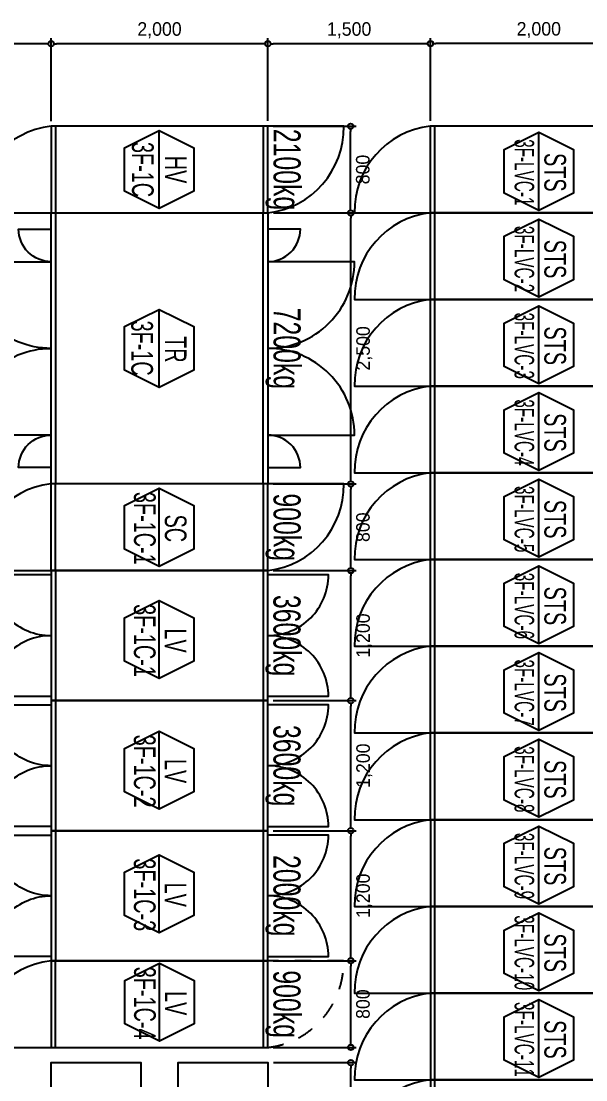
# Model space of a CAD drawing. Header units: millimetres. Extents: x 89978 to 501025, y -351975 to 837171.
# Drawn here: x 290872 to 296083, y 408050 to 417817 of the extents above; entities that cross this region are included whole.
import ezdxf
from ezdxf.enums import TextEntityAlignment as Align

# ---------------------------------------------------------------- set-up
doc = ezdxf.new("R2010")
doc.units = ezdxf.units.MM
doc.header["$LTSCALE"] = 150
doc.linetypes.add('D1', pattern=[3, 1, -1, 1])
doc.layers.get('Defpoints').update_dxf_attribs({"color": 150})
for name, color, linetype in [('------00 Switch Gear', 3, 'Continuous'), ('------00 Switch Gear_Number', 1, 'Continuous'), ('-----36 Dimension', 1, 'Continuous'), ('20251030_전기하중검토', 241, 'Continuous')]:
    doc.layers.add(name, color=color, linetype=linetype)
doc.styles.add('ELEC', font='')
doc.styles.get('ELEC').set_extended_font_data('Dotum')
doc.dimstyles.new('ELEC', dxfattribs={"dimscale": 100, "dimtxt": 2, "dimasz": 1, "dimexe": 2, "dimexo": 1, "dimgap": 1, "dimtad": 1, "dimdec": 0, "dimrnd": 0.25, "dimzin": 9, "dimdsep": 32, "dimlunit": 6, "dimtxsty": 'ELEC', "dimblk": 'Z_DOT', "dimcen": 3, "dimclrd": 7, "dimclre": 7, "dimclrt": 3, "dimadec": 0, "dimazin": 0, "dimtfac": 1, "dimtdec": 0, "dimtix": 1, "dimtmove": 2, "dimatfit": 1, "dimfxl": 1, "dimarcsym": 0})

# ---------------------------------------------------------------- blocks, each defined once
blk = doc.blocks.new('_DOTBLANK')
at = {"color": 0, "linetype": 'ByBlock'}
blk.add_line((-0.5, 0), (-1, 0), dxfattribs=at)
blk.add_circle((0, 0), 0.5, dxfattribs=at)
blk = doc.blocks.new('*D325')
at = {"layer": '-----36 Dimension', "color": 0, "lineweight": -2, "transparency": 16777216}
for p, q in [((289649, 416898.4), (289649, 417659)), ((291149, 416898.4), (291149, 417659)), ((291099, 417609), (289699, 417609))]:
    blk.add_line(p, q, dxfattribs=at)
at = {"layer": 'Defpoints', "color": 0, "transparency": 16777216}
for p in [(289649, 417609), (289649, 416848.4), (291149, 416848.4)]:
    blk.add_point(p, dxfattribs=at)
at = {"layer": '-----36 Dimension', "color": 0, "lineweight": -2, "transparency": 16777216, "xscale": 50, "yscale": 50, "zscale": 50, "rotation": 180}
blk.add_blockref('_DOTBLANK', (289649, 417609), dxfattribs=at)
at = {"layer": '-----36 Dimension', "color": 0, "lineweight": -2, "transparency": 16777216, "xscale": 50, "yscale": 50, "zscale": 50}
blk.add_blockref('_DOTBLANK', (291149, 417609), dxfattribs=at)
at = {"layer": '-----36 Dimension', "color": 0, "transparency": 16777216, "insert": (290399, 417733.6), "char_height": 125, "attachment_point": 5, "style": 'ELEC'}
blk.add_mtext('1,500', dxfattribs=at)
blk = doc.blocks.new('Z_DOT')
for p, q in [((0, -2), (0, 2)), ((-2, 0), (2, 0))]:
    blk.add_line(p, q)
for radius in [2.5, 1.25]:
    blk.add_circle((0, 0), radius)
blk = doc.blocks.new('*D331')
at = {"layer": '-----36 Dimension', "color": 0, "lineweight": -2, "transparency": 16777216}
for p, q in [((291149, 416895.2), (291149, 417659)), ((293149, 416898.4), (293149, 417659)), ((293099, 417609), (291199, 417609))]:
    blk.add_line(p, q, dxfattribs=at)
at = {"layer": 'Defpoints', "color": 0, "transparency": 16777216}
for p in [(291149, 417609), (291149, 416845.2), (293149, 416848.4)]:
    blk.add_point(p, dxfattribs=at)
at = {"layer": '-----36 Dimension', "color": 0, "lineweight": -2, "transparency": 16777216, "xscale": 50, "yscale": 50, "zscale": 50, "rotation": 180}
blk.add_blockref('_DOTBLANK', (291149, 417609), dxfattribs=at)
at = {"layer": '-----36 Dimension', "color": 0, "lineweight": -2, "transparency": 16777216, "xscale": 50, "yscale": 50, "zscale": 50}
blk.add_blockref('_DOTBLANK', (293149, 417609), dxfattribs=at)
at = {"layer": '-----36 Dimension', "color": 0, "transparency": 16777216, "insert": (292149, 417733.6), "char_height": 125, "attachment_point": 5, "style": 'ELEC'}
blk.add_mtext('2,000', dxfattribs=at)
blk = doc.blocks.new('*D334')
at = {"layer": '-----36 Dimension', "color": 0, "lineweight": -2, "transparency": 16777216}
for p, q in [((293149, 416898.4), (293149, 417659)), ((294649, 416898.4), (294649, 417659)), ((294599, 417609), (293199, 417609))]:
    blk.add_line(p, q, dxfattribs=at)
at = {"layer": 'Defpoints', "color": 0, "transparency": 16777216}
for p in [(293149, 417609), (293149, 416848.4), (294649, 416848.4)]:
    blk.add_point(p, dxfattribs=at)
at = {"layer": '-----36 Dimension', "color": 0, "lineweight": -2, "transparency": 16777216, "xscale": 50, "yscale": 50, "zscale": 50, "rotation": 180}
blk.add_blockref('_DOTBLANK', (293149, 417609), dxfattribs=at)
at = {"layer": '-----36 Dimension', "color": 0, "lineweight": -2, "transparency": 16777216, "xscale": 50, "yscale": 50, "zscale": 50}
blk.add_blockref('_DOTBLANK', (294649, 417609), dxfattribs=at)
at = {"layer": '-----36 Dimension', "color": 0, "transparency": 16777216, "insert": (293899, 417733.6), "char_height": 125, "attachment_point": 5, "style": 'ELEC'}
blk.add_mtext('1,500', dxfattribs=at)
blk = doc.blocks.new('*D335')
at = {"layer": '-----36 Dimension', "color": 0, "lineweight": -2, "transparency": 16777216}
for p, q in [((294649, 416896.8), (294649, 417660.6)), ((296649, 416900), (296649, 417660.6)), ((296599, 417610.6), (294699, 417610.6))]:
    blk.add_line(p, q, dxfattribs=at)
at = {"layer": 'Defpoints', "color": 0, "transparency": 16777216}
for p in [(294649, 417610.6), (294649, 416846.8), (296649, 416850)]:
    blk.add_point(p, dxfattribs=at)
at = {"layer": '-----36 Dimension', "color": 0, "lineweight": -2, "transparency": 16777216, "xscale": 50, "yscale": 50, "zscale": 50, "rotation": 180}
blk.add_blockref('_DOTBLANK', (294649, 417610.6), dxfattribs=at)
at = {"layer": '-----36 Dimension', "color": 0, "lineweight": -2, "transparency": 16777216, "xscale": 50, "yscale": 50, "zscale": 50}
blk.add_blockref('_DOTBLANK', (296649, 417610.6), dxfattribs=at)
at = {"layer": '-----36 Dimension', "color": 0, "transparency": 16777216, "insert": (295649, 417735.2), "char_height": 125, "attachment_point": 5, "style": 'ELEC'}
blk.add_mtext('2,000', dxfattribs=at)
blk = doc.blocks.new('STS-R')
blk.add_lwpolyline([(886993.7, -128588), (888613.7, -128588), (888613.7, -129418), (886993.7, -129418), (886993.7, -128588)])
blk = doc.blocks.new('*D278')
at = {"layer": '-----36 Dimension', "color": 0, "lineweight": -2, "transparency": 16777216}
for p, q in [((293199, 416848.4), (293962.7, 416848.4)), ((293912.7, 416098.4), (293912.7, 416798.4)), ((293202.2, 416048.4), (293962.7, 416048.4))]:
    blk.add_line(p, q, dxfattribs=at)
at = {"layer": 'Defpoints', "color": 0, "transparency": 16777216}
for p in [(293149, 416848.4, 0), (293912.7, 416848.4), (293152.2, 416048.4, 0)]:
    blk.add_point(p, dxfattribs=at)
at = {"layer": '-----36 Dimension', "color": 0, "lineweight": -2, "transparency": 16777216, "xscale": 50, "yscale": 50, "zscale": 50}
for p, rotation in [((293912.7, 416848.4), 90), ((293912.7, 416048.4), 270)]:
    blk.add_blockref('_DOTBLANK', p, dxfattribs=dict(at, rotation=rotation))
at = {"layer": '-----36 Dimension', "color": 0, "transparency": 16777216, "insert": (294025.3, 416448.4), "char_height": 125, "attachment_point": 5, "rotation": 90, "style": 'ELEC'}
blk.add_mtext('800', dxfattribs=at)
blk = doc.blocks.new('*D279')
at = {"layer": '-----36 Dimension', "color": 0, "lineweight": -2, "transparency": 16777216}
for p, q in [((293200.6, 416048.4), (293964.3, 416048.4)), ((293914.3, 413598.4), (293914.3, 415998.4)), ((293199, 413548.4), (293964.3, 413548.4))]:
    blk.add_line(p, q, dxfattribs=at)
at = {"layer": 'Defpoints', "color": 0, "transparency": 16777216}
for p in [(293150.6, 416048.4, 0), (293914.3, 416048.4), (293149, 413548.4, 0)]:
    blk.add_point(p, dxfattribs=at)
at = {"layer": '-----36 Dimension', "color": 0, "lineweight": -2, "transparency": 16777216, "xscale": 50, "yscale": 50, "zscale": 50}
for p, rotation in [((293914.3, 416048.4), 90), ((293914.3, 413548.4), 270)]:
    blk.add_blockref('_DOTBLANK', p, dxfattribs=dict(at, rotation=rotation))
at = {"layer": '-----36 Dimension', "color": 0, "transparency": 16777216, "insert": (294039, 414798.4), "char_height": 125, "attachment_point": 5, "rotation": 90, "style": 'ELEC'}
blk.add_mtext('2,500', dxfattribs=at)
blk = doc.blocks.new('*D280')
at = {"layer": '-----36 Dimension', "color": 0, "lineweight": -2, "transparency": 16777216}
for p, q in [((293200.6, 413548.4), (293964.3, 413548.4)), ((293914.3, 412798.4), (293914.3, 413498.4)), ((293198, 412748.4), (293964.3, 412748.4))]:
    blk.add_line(p, q, dxfattribs=at)
at = {"layer": 'Defpoints', "color": 0, "transparency": 16777216}
for p in [(293150.6, 413548.4, 0), (293914.3, 413548.4), (293148, 412748.4, 0)]:
    blk.add_point(p, dxfattribs=at)
at = {"layer": '-----36 Dimension', "color": 0, "lineweight": -2, "transparency": 16777216, "xscale": 50, "yscale": 50, "zscale": 50}
for p, rotation in [((293914.3, 413548.4), 90), ((293914.3, 412748.4), 270)]:
    blk.add_blockref('_DOTBLANK', p, dxfattribs=dict(at, rotation=rotation))
at = {"layer": '-----36 Dimension', "color": 0, "transparency": 16777216, "insert": (294026.9, 413148.4), "char_height": 125, "attachment_point": 5, "rotation": 90, "style": 'ELEC'}
blk.add_mtext('800', dxfattribs=at)
blk = doc.blocks.new('*D281')
at = {"layer": '-----36 Dimension', "color": 0, "lineweight": -2, "transparency": 16777216}
for p, q in [((293200.6, 412748.4), (293964.3, 412748.4)), ((293914.3, 411598.4), (293914.3, 412698.4)), ((293198, 411548.4), (293964.3, 411548.4))]:
    blk.add_line(p, q, dxfattribs=at)
at = {"layer": 'Defpoints', "color": 0, "transparency": 16777216}
for p in [(293150.6, 412748.4, 0), (293914.3, 412748.4), (293148, 411548.4, 0)]:
    blk.add_point(p, dxfattribs=at)
at = {"layer": '-----36 Dimension', "color": 0, "lineweight": -2, "transparency": 16777216, "xscale": 50, "yscale": 50, "zscale": 50}
for p, rotation in [((293914.3, 412748.4), 90), ((293914.3, 411548.4), 270)]:
    blk.add_blockref('_DOTBLANK', p, dxfattribs=dict(at, rotation=rotation))
at = {"layer": '-----36 Dimension', "color": 0, "transparency": 16777216, "insert": (294039, 412148.4), "char_height": 125, "attachment_point": 5, "rotation": 90, "style": 'ELEC'}
blk.add_mtext('1,200', dxfattribs=at)
blk = doc.blocks.new('*D282')
at = {"layer": '-----36 Dimension', "color": 0, "lineweight": -2, "transparency": 16777216}
for p, q in [((293200.6, 411548.4), (293964.3, 411548.4)), ((293914.3, 410398.4), (293914.3, 411498.4)), ((293198, 410348.4), (293964.3, 410348.4))]:
    blk.add_line(p, q, dxfattribs=at)
at = {"layer": 'Defpoints', "color": 0, "transparency": 16777216}
for p in [(293150.6, 411548.4, 0), (293914.3, 411548.4), (293148, 410348.4, 0)]:
    blk.add_point(p, dxfattribs=at)
at = {"layer": '-----36 Dimension', "color": 0, "lineweight": -2, "transparency": 16777216, "xscale": 50, "yscale": 50, "zscale": 50}
for p, rotation in [((293914.3, 411548.4), 90), ((293914.3, 410348.4), 270)]:
    blk.add_blockref('_DOTBLANK', p, dxfattribs=dict(at, rotation=rotation))
at = {"layer": '-----36 Dimension', "color": 0, "transparency": 16777216, "insert": (294039, 410948.4), "char_height": 125, "attachment_point": 5, "rotation": 90, "style": 'ELEC'}
blk.add_mtext('1,200', dxfattribs=at)
blk = doc.blocks.new('*D283')
at = {"layer": '-----36 Dimension', "color": 0, "lineweight": -2, "transparency": 16777216}
for p, q in [((293200.6, 410348.4), (293964.3, 410348.4)), ((293914.3, 409198.4), (293914.3, 410298.4)), ((293198, 409148.4), (293964.3, 409148.4))]:
    blk.add_line(p, q, dxfattribs=at)
at = {"layer": 'Defpoints', "color": 0, "transparency": 16777216}
for p in [(293150.6, 410348.4, 0), (293914.3, 410348.4), (293148, 409148.4, 0)]:
    blk.add_point(p, dxfattribs=at)
at = {"layer": '-----36 Dimension', "color": 0, "lineweight": -2, "transparency": 16777216, "xscale": 50, "yscale": 50, "zscale": 50}
for p, rotation in [((293914.3, 410348.4), 90), ((293914.3, 409148.4), 270)]:
    blk.add_blockref('_DOTBLANK', p, dxfattribs=dict(at, rotation=rotation))
at = {"layer": '-----36 Dimension', "color": 0, "transparency": 16777216, "insert": (294039, 409748.4), "char_height": 125, "attachment_point": 5, "rotation": 90, "style": 'ELEC'}
blk.add_mtext('1,200', dxfattribs=at)
blk = doc.blocks.new('*D284')
at = {"layer": '-----36 Dimension', "color": 0, "lineweight": -2, "transparency": 16777216}
for p, q in [((293200.6, 409148.4), (293964.3, 409148.4)), ((293914.3, 408398.4), (293914.3, 409098.4)), ((293198, 408348.4), (293964.3, 408348.4))]:
    blk.add_line(p, q, dxfattribs=at)
at = {"layer": 'Defpoints', "color": 0, "transparency": 16777216}
for p in [(293150.6, 409148.4, 0), (293914.3, 409148.4), (293148, 408348.4, 0)]:
    blk.add_point(p, dxfattribs=at)
at = {"layer": '-----36 Dimension', "color": 0, "lineweight": -2, "transparency": 16777216, "xscale": 50, "yscale": 50, "zscale": 50}
for p, rotation in [((293914.3, 409148.4), 90), ((293914.3, 408348.4), 270)]:
    blk.add_blockref('_DOTBLANK', p, dxfattribs=dict(at, rotation=rotation))
at = {"layer": '-----36 Dimension', "color": 0, "transparency": 16777216, "insert": (294026.9, 408748.4), "char_height": 125, "attachment_point": 5, "rotation": 90, "style": 'ELEC'}
blk.add_mtext('800', dxfattribs=at)
blk = doc.blocks.new('*D285')
at = {"layer": '-----36 Dimension', "color": 0, "lineweight": -2, "transparency": 16777216}
for p, q in [((293200, 408208.4), (293964.3, 408208.4)), ((293914.3, 406638.4), (293914.3, 408158.4)), ((293198, 406588.4), (293964.3, 406588.4))]:
    blk.add_line(p, q, dxfattribs=at)
at = {"layer": 'Defpoints', "color": 0, "transparency": 16777216}
for p in [(293150, 408208.4, 0), (293914.3, 408208.4), (293148, 406588.4, 0)]:
    blk.add_point(p, dxfattribs=at)
at = {"layer": '-----36 Dimension', "color": 0, "lineweight": -2, "transparency": 16777216, "xscale": 50, "yscale": 50, "zscale": 50}
for p, rotation in [((293914.3, 408208.4), 90), ((293914.3, 406588.4), 270)]:
    blk.add_blockref('_DOTBLANK', p, dxfattribs=dict(at, rotation=rotation))
at = {"layer": '-----36 Dimension', "color": 0, "transparency": 16777216, "insert": (294039, 407398.4), "char_height": 125, "attachment_point": 5, "rotation": 90, "style": 'ELEC'}
blk.add_mtext('1,620', dxfattribs=at)

msp = doc.modelspace()

# ---------------------------------------------------------------- linework, layer by layer
at = {"layer": '------00 Switch Gear'}
for p, q in [((291191, 416048.4, 0), (291191, 416848.4, 0)), ((293109, 416048.4, 0), (293109, 416848.4, 0)), ((294690, 416050, 0), (294690, 416850, 0)), ((291191, 413548.4, 0), (291191, 416048.4, 0)), ((293105, 413548.4, 0), (293105, 416048.4, 0)), ((294690, 415250, 0), (294690, 416050, 0)), ((294690, 414450, 0), (294690, 415250, 0)), ((294690, 413650, 0), (294690, 414450, 0)), ((294690, 412850, 0), (294690, 413650, 0)), ((291189, 412748.4, 0), (291189, 413548.4, 0)), ((293109, 412748.4, 0), (293109, 413548.4, 0)), ((294690, 412050, 0), (294690, 412850, 0)), ((291188, 412748.4, 0), (291188, 411548.4, 0)), ((293106, 412748.4, 0), (293106, 411548.4, 0)), ((294690, 411250, 0), (294690, 412050, 0)), ((291188, 411548.4, 0), (291188, 410348.4, 0)), ((293106, 411548.4, 0), (293106, 410348.4, 0)), ((294690, 410450, 0), (294690, 411250, 0)), ((294690.1, 409650, 0), (294690.1, 410450, 0)), ((291188, 410348.4, 0), (291188, 409148.4, 0)), ((293106, 410348.4, 0), (293106, 409148.4, 0)), ((294690.1, 408850, 0), (294690.1, 409650, 0)), ((291190, 408348.4, 0), (291190, 409148.4, 0)), ((293108, 408348.4, 0), (293108, 409148.4, 0)), ((294690.1, 408050, 0), (294690.1, 408850, 0)), ((294690.1, 407250, 0), (294690.1, 408050, 0))]:
    msp.add_line(p, q, dxfattribs=at)
at = {"layer": '------00 Switch Gear', "elevation": 0}
for points in [[(291149, 416848.4, 0.385743), (290449, 416048.4), (291149, 416048.4)], [(293149, 416048.4, 0.385743), (293849, 416848.4), (293149, 416848.4)], [(294648, 416850, 0.385743), (293948, 416050), (294648, 416050)], [(294648, 416050, 0.385743), (293948, 415250), (294648, 415250)], [(291149, 413698.4), (290849, 413698.4, -0.414214), (291149, 413998.4), (290349, 413998.4, -0.414214), (291149, 414798.4, -0.414214), (290349, 415598.4), (291149, 415598.4, -0.414214), (290849, 415898.4), (291149, 415898.4)], [(293149, 413698.4), (293449, 413698.4, 0.414214), (293149, 413998.4), (293949, 413998.4, 0.414214), (293149, 414798.4, 0.414214), (293949, 415598.4), (293149, 415598.4, 0.414214), (293449, 415898.4), (293149, 415898.4)], [(294648, 415250, 0.385743), (293948, 414450), (294648, 414450)], [(294648, 414450, 0.385743), (293948, 413650), (294648, 413650)], [(294648, 413650, 0.385743), (293948, 412850), (294648, 412850)], [(291147, 413548.4, 0.385743), (290447, 412748.4), (291147, 412748.4)], [(293149, 412748.4, 0.385743), (293849, 413548.4), (293149, 413548.4)], [(294648, 412850, 0.385743), (293948, 412050), (294648, 412050)], [(291148, 412708.4), (290588, 412708.4), (290588, 412708.4, 0.414214), (291148, 412148.4, 0.414214), (290588, 411588.4), (291148, 411588.4)], [(293148, 411588.4), (293708, 411588.4, 0.414214), (293148, 412148.4, 0.414214), (293708, 412708.4), (293148, 412708.4)], [(294648, 412050, 0.385743), (293948, 411250), (294648, 411250)], [(291148, 410388.4), (290588, 410388.4, -0.414214), (291148, 410948.4, -0.414214), (290588, 411508.4), (290588, 411508.4), (291148, 411508.4)], [(293148, 410388.4), (293708, 410388.4, 0.414214), (293148, 410948.4, 0.414214), (293708, 411508.4), (293148, 411508.4)], [(294648, 411250, 0.385743), (293948, 410450), (294648, 410450)], [(294648.1, 410450, 0.385743), (293948.1, 409650), (294648.1, 409650)], [(291148, 409188.4), (290588, 409188.4, -0.414214), (291148, 409748.4, -0.414214), (290588, 410308.4), (290588, 410308.4), (291148, 410308.4)], [(293148, 409188.4), (293708, 409188.4, 0.414214), (293148, 409748.4, 0.414214), (293708, 410308.4), (293148, 410308.4)], [(294648.1, 409650, 0.385743), (293948.1, 408850), (294648.1, 408850)], [(291148, 409148.4, 0.385743), (290448, 408348.4), (291148, 408348.4)], [(294648.1, 408850, 0.385743), (293948.1, 408050), (294648.1, 408050)], [(294648.1, 408050, 0.385743), (293948.1, 407250), (294689.1, 407250)]]:
    msp.add_lwpolyline(points, format="xyb", dxfattribs=at)
for points in [[(293149, 416048.4), (293149, 416848.4), (291149, 416848.4), (291149, 416048.4)], [(296650, 416050), (296650, 416850), (294648, 416850), (294648, 416050)], [(291149, 413548.4), (291149, 416048.4), (293149, 416048.4), (293149, 413548.4)], [(296650, 415250), (296650, 416050), (294648, 416050), (294648, 415250)], [(296650, 414450), (296650, 415250), (294648, 415250), (294648, 414450)], [(296650, 413650), (296650, 414450), (294648, 414450), (294648, 413650)], [(296650, 412850), (296650, 413650), (294648, 413650), (294648, 412850)], [(293149, 412748.4), (293149, 413548.4), (291147, 413548.4), (291147, 412748.4)], [(296650, 412050), (296650, 412850), (294648, 412850), (294648, 412050)], [(291148, 412748.4), (291148, 411548.4), (293148, 411548.4), (293148, 412748.4)], [(296650, 411250), (296650, 412050), (294648, 412050), (294648, 411250)], [(291148, 411548.4), (291148, 410348.4), (293148, 410348.4), (293148, 411548.4)], [(296650, 410450), (296650, 411250), (294648, 411250), (294648, 410450)], [(296650.1, 409650), (296650.1, 410450), (294648.1, 410450), (294648.1, 409650)], [(291148, 410348.4), (291148, 409148.4), (293148, 409148.4), (293148, 410348.4)], [(296650.1, 408850), (296650.1, 409650), (294648.1, 409650), (294648.1, 408850)], [(293148, 408348.4), (293148, 409148.4), (291148, 409148.4), (291148, 408348.4)], [(296650.1, 408050), (296650.1, 408850), (294648.1, 408850), (294648.1, 408050)], [(296650.1, 407250), (296650.1, 408050), (294648.1, 408050), (294648.1, 407250)]]:
    msp.add_lwpolyline(points, close=True, dxfattribs=at)
at = {"layer": '------00 Switch Gear', "linetype": 'D1', "elevation": 0}
msp.add_lwpolyline([(293148, 408348.4, 0.385743), (293848, 409148.4), (293148, 409148.4)], format="xyb", dxfattribs=at)
at = {"layer": '------00 Switch Gear_Number', "elevation": 0}
for points in [[(292147, 416088.4), (292147, 416808.4), (292467, 416648.8), (292467, 416248.1), (292147, 416088.4), (291827, 416248.1), (291827, 416648.8), (292147, 416808.4)], [(295649, 416071.8), (295649, 416791.8), (295969, 416632.2), (295969, 416231.5), (295649, 416071.8), (295329, 416231.5), (295329, 416632.2), (295649, 416791.8)], [(295649, 415271.8), (295649, 415991.8), (295969, 415832.2), (295969, 415431.5), (295649, 415271.8), (295329, 415431.5), (295329, 415832.2), (295649, 415991.8)], [(292147, 414438.4), (292147, 415158.4), (292467, 414998.8), (292467, 414598.1), (292147, 414438.4), (291827, 414598.1), (291827, 414998.8), (292147, 415158.4)], [(295649, 414471.8), (295649, 415191.8), (295969, 415032.2), (295969, 414631.5), (295649, 414471.8), (295329, 414631.5), (295329, 415032.2), (295649, 415191.8)], [(295649, 413671.8), (295649, 414391.8), (295969, 414232.2), (295969, 413831.5), (295649, 413671.8), (295329, 413831.5), (295329, 414232.2), (295649, 414391.8)], [(295649, 412871.8), (295649, 413591.8), (295969, 413432.2), (295969, 413031.5), (295649, 412871.8), (295329, 413031.5), (295329, 413432.2), (295649, 413591.8)], [(292147, 412787.3), (292147, 413507.3), (292467, 413347.6), (292467, 412946.9), (292147, 412787.3), (291827, 412946.9), (291827, 413347.6), (292147, 413507.3)], [(295649, 412071.8), (295649, 412791.8), (295969, 412632.2), (295969, 412231.5), (295649, 412071.8), (295329, 412231.5), (295329, 412632.2), (295649, 412791.8)], [(292146, 411752.2), (292146, 412472.2), (292466, 412312.6), (292466, 411911.9), (292146, 411752.2), (291826, 411911.9), (291826, 412312.6), (292146, 412472.2)], [(295649, 411271.8), (295649, 411991.8), (295969, 411832.2), (295969, 411431.5), (295649, 411271.8), (295329, 411431.5), (295329, 411832.2), (295649, 411991.8)], [(292146, 410547.5), (292146, 411267.5), (292466, 411107.9), (292466, 410707.2), (292146, 410547.5), (291826, 410707.2), (291826, 411107.9), (292146, 411267.5)], [(295649, 410471.8), (295649, 411191.8), (295969, 411032.2), (295969, 410631.5), (295649, 410471.8), (295329, 410631.5), (295329, 411032.2), (295649, 411191.8)], [(295649.1, 409671.8), (295649.1, 410391.8), (295969.1, 410232.2), (295969.1, 409831.5), (295649.1, 409671.8), (295329.1, 409831.5), (295329.1, 410232.2), (295649.1, 410391.8)], [(292146, 409406.5), (292146, 410126.5), (292466, 409966.9), (292466, 409566.2), (292146, 409406.5), (291826, 409566.2), (291826, 409966.9), (292146, 410126.5)], [(295649.1, 408871.8), (295649.1, 409591.8), (295969.1, 409432.2), (295969.1, 409031.5), (295649.1, 408871.8), (295329.1, 409031.5), (295329.1, 409432.2), (295649.1, 409591.8)], [(292148, 408406.5), (292148, 409126.5), (292468, 408966.9), (292468, 408566.2), (292148, 408406.5), (291828, 408566.2), (291828, 408966.9), (292148, 409126.5)], [(295649.1, 408071.8), (295649.1, 408791.8), (295969.1, 408632.2), (295969.1, 408231.5), (295649.1, 408071.8), (295329.1, 408231.5), (295329.1, 408632.2), (295649.1, 408791.8)]]:
    msp.add_lwpolyline(points, dxfattribs=at)

# ---------------------------------------------------------------- block references
at = {"layer": '------00 Switch Gear', "rotation": 90.00000000000001}
for p in [(162560, -480405.3, 0), (163732, -480405.3, 0)]:
    msp.add_blockref('STS-R', p, dxfattribs=at)

# ---------------------------------------------------------------- texts
at = {"layer": '------00 Switch Gear_Number', "color": 0, "style": 'ELEC'}
for s, height, width, p in [('3F-1C', 200, 0.7, (291995.3, 416448.4, 0)), ('3F-LVC-1', 180, 0.6, (295515.6, 416422.6, 0)), ('STS', 200, 0.7, (295800.2, 416422.6, 0)), ('HV', 200, 0.7, (292298.2, 416448.4, 0)), ('3F-LVC-2', 180, 0.6, (295515.6, 415622.6, 0)), ('STS', 200, 0.7, (295800.2, 415622.6, 0)), ('3F-LVC-3', 180, 0.6, (295515.6, 414822.6, 0)), ('3F-1C', 200, 0.7, (291988.7, 414800.9, 0)), ('STS', 200, 0.7, (295800.2, 414822.6, 0)), ('TR', 200, 0.7, (292298.2, 414789.2, 0)), ('3F-LVC-4', 180, 0.6, (295515.6, 414022.6, 0)), ('STS', 200, 0.7, (295800.2, 414022.6, 0)), ('3F-1C-1', 200, 0.7, (292013.6, 413138, 0)), ('3F-LVC-5', 180, 0.6, (295515.6, 413222.6, 0)), ('STS', 200, 0.7, (295800.2, 413222.6, 0)), ('SC', 200, 0.7, (292298.2, 413138, 0)), ('3F-LVC-6', 180, 0.6, (295515.6, 412422.6, 0)), ('STS', 200, 0.7, (295800.2, 412422.6, 0)), ('3F-1C-1', 200, 0.7, (292012.6, 412103, 0)), ('LV', 200, 0.7, (292297.2, 412103, 0)), ('3F-LVC-7', 180, 0.6, (295515.6, 411622.6, 0)), ('STS', 200, 0.7, (295800.2, 411622.6, 0)), ('3F-1C-2', 200, 0.7, (292012.6, 410898.3, 0)), ('3F-LVC-8', 180, 0.6, (295515.6, 410822.6, 0)), ('LV', 200, 0.7, (292297.2, 410898.3, 0)), ('STS', 200, 0.7, (295800.2, 410822.6, 0)), ('3F-LVC-9', 180, 0.6, (295515.7, 410022.6, 0)), ('STS', 200, 0.7, (295800.3, 410022.6, 0)), ('3F-1C-3', 200, 0.7, (292012.6, 409757.3, 0)), ('LV', 200, 0.7, (292297.2, 409757.3, 0)), ('3F-LVC-10', 180, 0.6, (295515.7, 409222.6, 0)), ('STS', 200, 0.7, (295800.3, 409222.6, 0)), ('3F-1C-4', 200, 0.7, (292014.6, 408757.3, 0)), ('LV', 200, 0.7, (292299.2, 408757.3, 0)), ('3F-LVC-11', 180, 0.6, (295515.7, 408422.6, 0)), ('STS', 200, 0.7, (295800.3, 408422.6, 0))]:
    msp.add_text(s, height=height, rotation=270, dxfattribs=dict(at, width=width)).set_placement(p, align=Align.MIDDLE_CENTER)
at = {"layer": '20251030_전기하중검토', "style": 'ELEC', "width": 0.7}
for s, p in [('2100kg', (293295, 416448.7, 0)), ('7200kg', (293295, 414798.4, 0)), ('900kg', (293295, 413148.4, 0)), ('3600kg', (293294, 412148.4, 0)), ('3600kg', (293294, 410948.4, 0)), ('2000kg', (293294, 409748.4, 0)), ('900kg', (293294, 408748.4, 0))]:
    msp.add_text(s, height=250, rotation=270, dxfattribs=at).set_placement(p, align=Align.MIDDLE)

# ---------------------------------------------------------------- dimensions: what is measured, and where the dimension line sits
at = {"layer": '-----36 Dimension'}
for base, p1, p2, picture, middle in [((289649, 417609, 0), (291149, 416848.4, 0), (289649, 416848.4, 0), '*D325', (290399, 417733.6, 0)), ((291149, 417609, 0), (293149, 416848.4, 0), (291149, 416845.2, 0), '*D331', (292149, 417733.6, 0)), ((293149, 417609, 0), (294649, 416848.4, 0), (293149, 416848.4, 0), '*D334', (293899, 417733.6, 0)), ((294649, 417610.6, 0), (296649, 416850, 0), (294649, 416846.8, 0), '*D335', (295649, 417735.2, 0))]:
    dim = msp.add_linear_dim(base=base, p1=p1, p2=p2, dimstyle='ELEC', override={"dimscale": 50, "dimtxt": 2.5, "dimexe": 1, "dimtad": 2, "dimtxsty": 'ELEC', "dimblk1": 'DOTBLANK', "dimblk2": 'DOTBLANK', "dimsah": 1, "dimclrd": 0, "dimclre": 0, "dimclrt": 0}, dxfattribs=at)
    dim.commit()
    dim.dimension.update_dxf_attribs({"geometry": picture, "text_midpoint": middle})
for base, p1, p2, picture, middle in [((293912.7, 416848.4, 0), (293152.2, 416048.4, 0), (293149, 416848.4, 0), '*D278', (294025.3, 416448.4, 0)), ((293914.3, 416048.4, 0), (293149, 413548.4, 0), (293150.6, 416048.4, 0), '*D279', (294039, 414798.4, 0)), ((293914.3, 413548.4, 0), (293148, 412748.4, 0), (293150.6, 413548.4, 0), '*D280', (294026.9, 413148.4, 0)), ((293914.3, 412748.4, 0), (293148, 411548.4, 0), (293150.6, 412748.4, 0), '*D281', (294039, 412148.4, 0)), ((293914.3, 411548.4, 0), (293148, 410348.4, 0), (293150.6, 411548.4, 0), '*D282', (294039, 410948.4, 0)), ((293914.3, 410348.4, 0), (293148, 409148.4, 0), (293150.6, 410348.4, 0), '*D283', (294039, 409748.4, 0)), ((293914.3, 409148.4, 0), (293148, 408348.4, 0), (293150.6, 409148.4, 0), '*D284', (294026.9, 408748.4, 0)), ((293914.3, 408208.4, 0), (293148, 406588.4, 0), (293150, 408208.4, 0), '*D285', (294039, 407398.4, 0))]:
    dim = msp.add_linear_dim(base=base, p1=p1, p2=p2, angle=270, dimstyle='ELEC', override={"dimscale": 50, "dimtxt": 2.5, "dimexe": 1, "dimtad": 2, "dimtxsty": 'ELEC', "dimblk1": 'DOTBLANK', "dimblk2": 'DOTBLANK', "dimsah": 1, "dimclrd": 0, "dimclre": 0, "dimclrt": 0}, dxfattribs=at)
    dim.commit()
    dim.dimension.update_dxf_attribs({"geometry": picture, "text_midpoint": middle})

doc.saveas('drawing.dxf')
